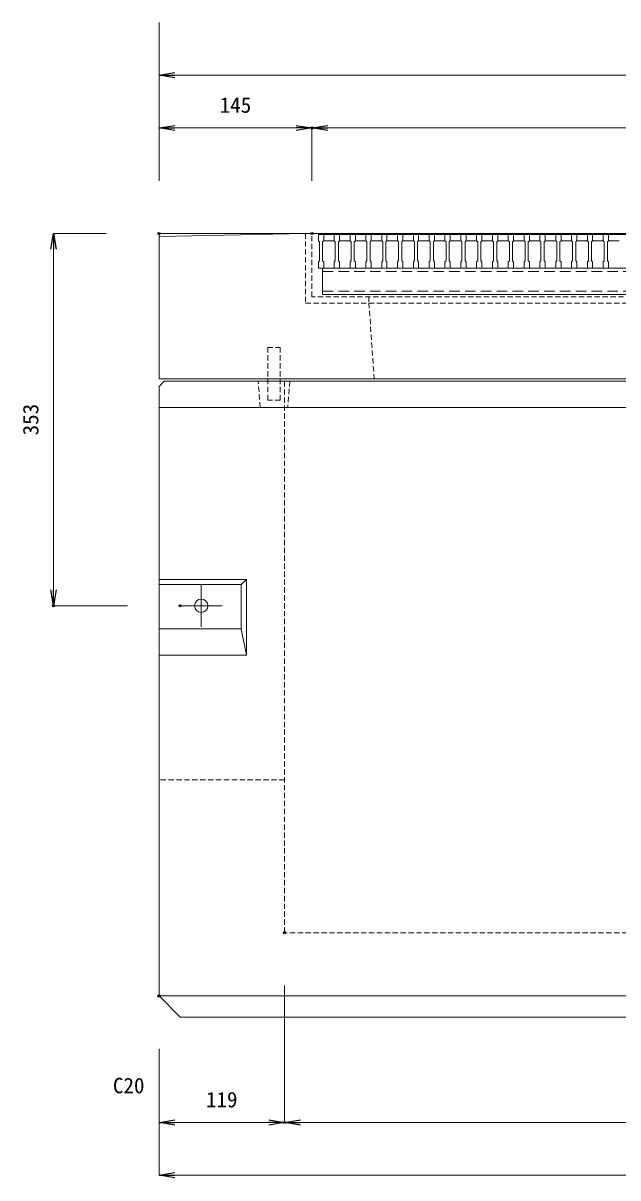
# Model space of a CAD drawing. Units: millimetres, scale not verified. Extents: x -1945 to 1945, y -1144 to 1696.
# Drawn here: x -791 to -227, y -419 to 676 of the extents above; entities that cross this region are included whole.
import ezdxf
from ezdxf.enums import TextEntityAlignment as Align

# ---------------------------------------------------------------- set-up
doc = ezdxf.new("R2010")
doc.units = ezdxf.units.MM
doc.header["$LTSCALE"] = 10
doc.header["$PDMODE"] = 32
doc.header["$PDSIZE"] = 2
doc.linetypes.add('USER1', pattern=[0.75, 0.5, -0.25])
doc.linetypes.add('USER2', pattern=[1.5, 1, -0.5])
doc.layers.add('0-0_0', color=7, linetype='Continuous')
doc.layers.add('0-2_DEFPOINTS', color=7, linetype='Continuous')
for name, color, linetype, lineweight in [('0-3_KIJUN', 7, 'USER1', 18), ('0-5_SUNPO', 3, 'Continuous', 18), ('0-6_10-グレーチング', 5, 'Continuous', 18)]:
    doc.layers.add(name, color=color, linetype=linetype, lineweight=lineweight)
doc.styles.add('ＭＳ ゴシック', font='')
doc.styles.get('ＭＳ ゴシック').set_extended_font_data('MS Gothic')

# ---------------------------------------------------------------- blocks, each defined once
blk = doc.blocks.new('_OPEN')
at = {"layer": '0-0_0'}
blk.add_line((0, 0), (-1, 0), dxfattribs=at)
blk.add_lwpolyline([(-1, 0.1667), (0, 0), (-1, -0.1667)], dxfattribs=at)
blk = doc.blocks.new('D7')
at = {"layer": '0-5_SUNPO'}
for p, q in [((1283.34, 2096.08), (1283.34, 2046.08)), ((1298.34, 2046.08), (2266.34, 2046.08))]:
    blk.add_line(p, q, dxfattribs=at)
at = {"layer": '0-5_SUNPO', "xscale": 15, "yscale": 15, "rotation": 180}
blk.add_blockref('_OPEN', (1283.34, 2046.08), dxfattribs=at)
blk = doc.blocks.new('D16')
at = {"layer": '0-2_DEFPOINTS'}
for p in [(1402.34, 1233.08), (1283.34, 1173.08), (1402.34, 1053.08)]:
    blk.add_point(p, dxfattribs=at)
at = {"layer": '0-5_SUNPO'}
for p, q in [((1402.34, 1183.08), (1402.34, 1053.08)), ((1283.34, 1123.08), (1283.34, 1053.08)), ((1298.34, 1053.08), (1387.34, 1053.08))]:
    blk.add_line(p, q, dxfattribs=at)
at = {"layer": '0-5_SUNPO', "xscale": 15, "yscale": 15, "rotation": 180}
blk.add_blockref('_OPEN', (1283.34, 1053.08), dxfattribs=at)
at = {"layer": '0-5_SUNPO', "xscale": 15, "yscale": 15}
blk.add_blockref('_OPEN', (1402.34, 1053.08), dxfattribs=at)
at = {"layer": '0-5_SUNPO', "color": 7, "style": 'ＭＳ ゴシック'}
blk.add_text('119', height=14.66, dxfattribs=at).set_placement((1327.84, 1063.08), align=Align.BOTTOM_LEFT)
blk = doc.blocks.new('D17')
at = {"layer": '0-2_DEFPOINTS'}
blk.add_point((1402.34, 1233.08), dxfattribs=at)
at = {"layer": '0-5_SUNPO'}
for p, q in [((1402.34, 1183.08), (1402.34, 1053.08)), ((1417.34, 1053.08), (2147.34, 1053.08))]:
    blk.add_line(p, q, dxfattribs=at)
at = {"layer": '0-5_SUNPO', "xscale": 15, "yscale": 15, "rotation": 180}
blk.add_blockref('_OPEN', (1402.34, 1053.08), dxfattribs=at)
blk = doc.blocks.new('D19')
at = {"layer": '0-2_DEFPOINTS'}
blk.add_point((1283.34, 1173.08), dxfattribs=at)
at = {"layer": '0-5_SUNPO'}
for p, q in [((1283.34, 1123.08), (1283.34, 1003.08)), ((1298.34, 1003.08), (2266.34, 1003.08))]:
    blk.add_line(p, q, dxfattribs=at)
at = {"layer": '0-5_SUNPO', "xscale": 15, "yscale": 15, "rotation": 180}
blk.add_blockref('_OPEN', (1283.34, 1003.08), dxfattribs=at)
blk = doc.blocks.new('D20')
at = {"layer": '0-2_DEFPOINTS'}
blk.add_point((1283.34, 1896.08), dxfattribs=at)
at = {"layer": '0-5_SUNPO'}
for p, q in [((1283.34, 1946.08), (1283.34, 2046.08)), ((1298.34, 2046.08), (2266.34, 2046.08))]:
    blk.add_line(p, q, dxfattribs=at)
at = {"layer": '0-5_SUNPO', "xscale": 15, "yscale": 15, "rotation": 180}
blk.add_blockref('_OPEN', (1283.34, 2046.08), dxfattribs=at)
blk = doc.blocks.new('D21')
at = {"layer": '0-2_DEFPOINTS'}
for p in [(1283.34, 1896.08), (1183.34, 1543.08), (1303.34, 1543.08)]:
    blk.add_point(p, dxfattribs=at)
at = {"layer": '0-5_SUNPO'}
for p, q in [((1233.34, 1896.08), (1183.34, 1896.08)), ((1183.34, 1881.08), (1183.34, 1558.08)), ((1253.34, 1543.08), (1183.34, 1543.08))]:
    blk.add_line(p, q, dxfattribs=at)
at = {"layer": '0-5_SUNPO', "xscale": 15, "yscale": 15}
for p, rotation in [((1183.34, 1896.08), 90), ((1183.34, 1543.08), 270)]:
    blk.add_blockref('_OPEN', p, dxfattribs=dict(at, rotation=rotation))
at = {"layer": '0-5_SUNPO', "color": 7, "style": 'ＭＳ ゴシック'}
blk.add_text('353', height=14.66, rotation=90, dxfattribs=at).set_placement((1173.34, 1704.58), align=Align.BOTTOM_LEFT)
blk = doc.blocks.new('D22')
at = {"layer": '0-2_DEFPOINTS'}
for p in [(1428.34, 1996.08), (1283.34, 1896.08), (1428.34, 1896.08)]:
    blk.add_point(p, dxfattribs=at)
at = {"layer": '0-5_SUNPO'}
for p, q in [((1283.34, 1946.08), (1283.34, 1996.08)), ((1298.34, 1996.08), (1413.34, 1996.08)), ((1428.34, 1946.08), (1428.34, 1996.08))]:
    blk.add_line(p, q, dxfattribs=at)
at = {"layer": '0-5_SUNPO', "xscale": 15, "yscale": 15, "rotation": 180}
blk.add_blockref('_OPEN', (1283.34, 1996.08), dxfattribs=at)
at = {"layer": '0-5_SUNPO', "xscale": 15, "yscale": 15}
blk.add_blockref('_OPEN', (1428.34, 1996.08), dxfattribs=at)
at = {"layer": '0-5_SUNPO', "color": 7, "style": 'ＭＳ ゴシック'}
blk.add_text('145', height=14.66, dxfattribs=at).set_placement((1340.84, 2006.08), align=Align.BOTTOM_LEFT)
blk = doc.blocks.new('D23')
at = {"layer": '0-2_DEFPOINTS'}
blk.add_point((1428.34, 1896.08), dxfattribs=at)
at = {"layer": '0-5_SUNPO'}
for p, q in [((1428.34, 1946.08), (1428.34, 1996.08)), ((1443.34, 1996.08), (2121.34, 1996.08))]:
    blk.add_line(p, q, dxfattribs=at)
at = {"layer": '0-5_SUNPO', "xscale": 15, "yscale": 15, "rotation": 180}
blk.add_blockref('_OPEN', (1428.34, 1996.08), dxfattribs=at)
blk = doc.blocks.new('A$C00CF550B')
at = {"layer": '0-6_10-グレーチング'}
for p, q in [((0, 57), (641.5, 57)), ((0, 57), (0, 51)), ((0, 57), (5, 57)), ((5, 57), (5, 51)), ((15, 57), (15, 51)), ((15, 57), (20, 57)), ((20, 57), (20, 51)), ((30, 57), (35, 57)), ((30, 57), (30, 51)), ((35, 57), (35, 51)), ((45, 57), (45, 51)), ((45, 57), (50, 57)), ((50, 57), (50, 51)), ((60, 57), (60, 51)), ((60, 57), (65, 57)), ((65, 57), (65, 51)), ((75, 57), (75, 51)), ((75, 57), (80, 57)), ((80, 57), (80, 51)), ((90, 57), (90, 51)), ((90, 57), (95, 57)), ((95, 57), (95, 51)), ((105, 57), (105, 51)), ((105, 57), (110, 57)), ((110, 57), (110, 51)), ((120, 57), (120, 51)), ((120, 57), (125, 57)), ((125, 57), (125, 51)), ((135, 57), (135, 51)), ((135, 57), (140, 57)), ((140, 57), (140, 51)), ((150, 57), (150, 51)), ((150, 57), (155, 57)), ((155, 57), (155, 51)), ((165, 57), (165, 51)), ((165, 57), (170, 57)), ((170, 57), (170, 51)), ((180, 57), (180, 51)), ((180, 57), (185, 57)), ((185, 57), (185, 51)), ((195, 57), (195, 51)), ((195, 57), (200, 57)), ((200, 57), (200, 51)), ((210, 57), (210, 51)), ((210, 57), (215, 57)), ((215, 57), (215, 51)), ((225, 57), (225, 51)), ((225, 57), (230, 57)), ((230, 57), (230, 51)), ((240, 57), (240, 51)), ((240, 57), (245, 57)), ((245, 57), (245, 51)), ((255, 57), (255, 51)), ((255, 57), (260, 57)), ((260, 57), (260, 51)), ((270, 57), (270, 51)), ((270, 57), (275, 57)), ((275, 57), (275, 51)), ((1, 50), (0, 51)), ((1, 50), (1, 32)), ((4, 50), (5, 51)), ((4, 50), (4, 32)), ((15, 51), (5, 51)), ((16, 50), (15, 51)), ((16, 50), (16, 32)), ((19, 50), (20, 51)), ((19, 50), (19, 32)), ((30, 51), (20, 51)), ((31, 50), (30, 51)), ((31, 50), (31, 32)), ((34, 50), (35, 51)), ((34, 50), (34, 32)), ((45, 51), (35, 51)), ((46, 50), (45, 51)), ((46, 50), (46, 32)), ((49, 50), (50, 51)), ((49, 50), (49, 32)), ((60, 51), (50, 51)), ((61, 50), (60, 51)), ((61, 50), (61, 32)), ((64, 50), (65, 51)), ((64, 50), (64, 32)), ((75, 51), (65, 51)), ((76, 50), (75, 51)), ((76, 50), (76, 32)), ((79, 50), (80, 51)), ((79, 50), (79, 32)), ((90, 51), (80, 51)), ((91, 50), (90, 51)), ((91, 50), (91, 32)), ((94, 50), (95, 51)), ((94, 50), (94, 32)), ((105, 51), (95, 51)), ((106, 50), (105, 51)), ((106, 50), (106, 32)), ((109, 50), (110, 51)), ((109, 50), (109, 32)), ((120, 51), (110, 51)), ((121, 50), (120, 51)), ((121, 50), (121, 32)), ((124, 50), (125, 51)), ((124, 50), (124, 32)), ((135, 51), (125, 51)), ((136, 50), (135, 51)), ((136, 50), (136, 32)), ((139, 50), (140, 51)), ((139, 50), (139, 32)), ((150, 51), (140, 51)), ((151, 50), (150, 51)), ((151, 50), (151, 32)), ((154, 50), (155, 51)), ((154, 50), (154, 32)), ((165, 51), (155, 51)), ((166, 50), (165, 51)), ((166, 50), (166, 32)), ((169, 50), (170, 51)), ((169, 50), (169, 32)), ((180, 51), (170, 51)), ((181, 50), (180, 51)), ((181, 50), (181, 32)), ((184, 50), (185, 51)), ((184, 50), (184, 32)), ((195, 51), (185, 51)), ((196, 50), (195, 51)), ((196, 50), (196, 32)), ((199, 50), (200, 51)), ((199, 50), (199, 32)), ((210, 51), (200, 51)), ((211, 50), (210, 51)), ((211, 50), (211, 32)), ((214, 50), (215, 51)), ((214, 50), (214, 32)), ((225, 51), (215, 51)), ((226, 50), (225, 51)), ((226, 50), (226, 32)), ((229, 50), (230, 51)), ((229, 50), (229, 32)), ((240, 51), (230, 51)), ((241, 50), (240, 51)), ((241, 50), (241, 32)), ((244, 50), (245, 51)), ((244, 50), (244, 32)), ((255, 51), (245, 51)), ((256, 50), (255, 51)), ((256, 50), (256, 32)), ((259, 50), (260, 51)), ((259, 50), (259, 32)), ((270, 51), (260, 51)), ((271, 50), (270, 51)), ((271, 50), (271, 32)), ((274, 50), (275, 51)), ((274, 50), (274, 32)), ((285, 51), (275, 51)), ((1, 32), (0, 31)), ((0, 31), (0, 25)), ((0, 25), (5, 25)), ((4, 32), (5, 31)), ((4, 25), (631, 25)), ((5, 31), (5, 25)), ((16, 32), (15, 31)), ((15, 31), (15, 25)), ((15, 25), (20, 25)), ((19, 32), (20, 31)), ((20, 31), (20, 25)), ((31, 32), (30, 31)), ((30, 31), (30, 25)), ((30, 25), (35, 25)), ((34, 32), (35, 31)), ((35, 31), (35, 25)), ((46, 32), (45, 31)), ((45, 31), (45, 25)), ((45, 25), (50, 25)), ((49, 32), (50, 31)), ((50, 31), (50, 25)), ((61, 32), (60, 31)), ((60, 31), (60, 25)), ((60, 25), (65, 25)), ((64, 32), (65, 31)), ((65, 31), (65, 25)), ((76, 32), (75, 31)), ((75, 31), (75, 25)), ((75, 25), (80, 25)), ((79, 32), (80, 31)), ((80, 31), (80, 25)), ((91, 32), (90, 31)), ((90, 31), (90, 25)), ((90, 25), (95, 25)), ((94, 32), (95, 31)), ((95, 31), (95, 25)), ((106, 32), (105, 31)), ((105, 31), (105, 25)), ((105, 25), (110, 25)), ((109, 32), (110, 31)), ((110, 31), (110, 25)), ((121, 32), (120, 31)), ((120, 31), (120, 25)), ((120, 25), (125, 25)), ((124, 32), (125, 31)), ((125, 31), (125, 25)), ((136, 32), (135, 31)), ((135, 31), (135, 25)), ((135, 25), (140, 25)), ((139, 32), (140, 31)), ((140, 31), (140, 25)), ((151, 32), (150, 31)), ((150, 31), (150, 25)), ((150, 25), (155, 25)), ((154, 32), (155, 31)), ((155, 31), (155, 25)), ((166, 32), (165, 31)), ((165, 31), (165, 25)), ((165, 25), (170, 25)), ((169, 32), (170, 31)), ((170, 31), (170, 25)), ((181, 32), (180, 31)), ((180, 31), (180, 25)), ((180, 25), (185, 25)), ((184, 32), (185, 31)), ((185, 31), (185, 25)), ((196, 32), (195, 31)), ((195, 31), (195, 25)), ((195, 25), (200, 25)), ((199, 32), (200, 31)), ((200, 31), (200, 25)), ((211, 32), (210, 31)), ((210, 31), (210, 25)), ((210, 25), (215, 25)), ((214, 32), (215, 31)), ((215, 31), (215, 25)), ((226, 32), (225, 31)), ((225, 31), (225, 25)), ((225, 25), (230, 25)), ((229, 32), (230, 31)), ((230, 31), (230, 25)), ((241, 32), (240, 31)), ((240, 31), (240, 25)), ((240, 25), (245, 25)), ((244, 32), (245, 31)), ((245, 31), (245, 25)), ((256, 32), (255, 31)), ((255, 31), (255, 25)), ((255, 25), (260, 25)), ((259, 32), (260, 31)), ((260, 31), (260, 25)), ((271, 32), (270, 31)), ((270, 31), (270, 25)), ((270, 25), (275, 25)), ((274, 32), (275, 31)), ((275, 31), (275, 25))]:
    blk.add_line(p, q, dxfattribs=at)
at = {"layer": '0-6_10-グレーチング', "linetype": 'USER2'}
for p, q in [((4, 21.8), (631, 21.8)), ((4, 3.2), (631, 3.2))]:
    blk.add_line(p, q, dxfattribs=at)
at = {"layer": '0-6_10-グレーチング'}
blk.add_lwpolyline([(4, 25), (4, 0), (631, 0), (631, 25)], dxfattribs=at)

msp = doc.modelspace()

# ---------------------------------------------------------------- linework, layer by layer
at = {"layer": '0-3_KIJUN', "color": 3, "linetype": 'Continuous'}
msp.add_line((-661.66, 473.08), (-522.66, 476.08), dxfattribs=at)
at = {"layer": '0-3_KIJUN', "linetype": 'Continuous'}
for p, q in [((-661.66, 311.08), (336.34, 311.08)), ((-621.66, 123.08), (-621.66, 143.08)), ((-621.66, 123.08), (-641.66, 123.08)), ((-621.66, 123.08), (-621.66, 103.08)), ((-621.66, 123.08), (-601.66, 123.08)), ((-661.66, -246.92), (336.34, -246.92))]:
    msp.add_line(p, q, dxfattribs=at)
at = {"layer": '0-3_KIJUN'}
msp.add_line((-542.66, -41.92), (-661.66, -41.92), dxfattribs=at)
at = {"layer": '0-3_KIJUN', "linetype": 'Continuous'}
for points in [[(336.34, 338.08), (336.34, 476.08), (-661.66, 476.08), (-661.66, 338.08)], [(336.34, 331.08), (331.34, 336.08), (-656.66, 336.08), (-661.66, 331.08), (-661.66, -246.92), (-641.66, -266.92), (316.34, -266.92), (336.34, -246.92)], [(-578.66, 148.08), (-661.66, 148.08), (-661.66, 143.08), (-583.66, 143.08)], [(-661.66, 143.08), (-583.66, 143.08), (-583.66, 101.08), (-661.66, 101.08)]]:
    msp.add_lwpolyline(points, close=True, dxfattribs=at)
at = {"layer": '0-3_KIJUN'}
for points in [[(-516.66, 476.08), (-522.66, 476.08), (-522.66, 410.08), (197.34, 410.08), (197.34, 476.08), (191.34, 476.08), (191.34, 416.08), (-516.66, 416.08)], [(-558.66, 368.08), (-546.66, 368.08), (-546.66, 318.08), (-558.66, 318.08)], [(-567.66, 336.08), (-537.66, 336.08), (-539.66, 311.08), (-565.66, 311.08)]]:
    msp.add_lwpolyline(points, close=True, dxfattribs=at)
for points in [[(-462.66, 416.08), (-462.66, 410.08), (-457.66, 338.08), (132.34, 338.08), (137.34, 410.08), (137.34, 416.08)], [(217.34, 336.08), (217.34, -186.92), (-542.66, -186.92), (-542.66, 336.08)]]:
    msp.add_lwpolyline(points, dxfattribs=at)
at = {"layer": '0-3_KIJUN', "linetype": 'Continuous'}
msp.add_lwpolyline([(-578.66, 148.08), (-578.66, 76.08), (-661.66, 76.08), (-661.66, 101.08), (-583.66, 101.08), (-578.66, 76.08)], dxfattribs=at)
msp.add_circle((-621.66, 123.08), 6.35, dxfattribs=at)

# ---------------------------------------------------------------- block references
at = {"layer": '0-5_SUNPO'}
for name in ['D7', 'D20', 'D22', 'D23', 'D21', 'D16', 'D17', 'D19']:
    msp.add_blockref(name, (-1945, -1420), dxfattribs=at)
at = {"layer": '0-6_10-グレーチング'}
msp.add_blockref('A$C00CF550B', (-510.53, 418.13), dxfattribs=at)

# ---------------------------------------------------------------- texts
at = {"layer": '0-5_SUNPO', "color": 7, "style": 'ＭＳ ゴシック'}
msp.add_text('C20', height=14.66, dxfattribs=at).set_placement((-705.36, -343.57), align=Align.BOTTOM_LEFT)

doc.saveas('drawing.dxf')
